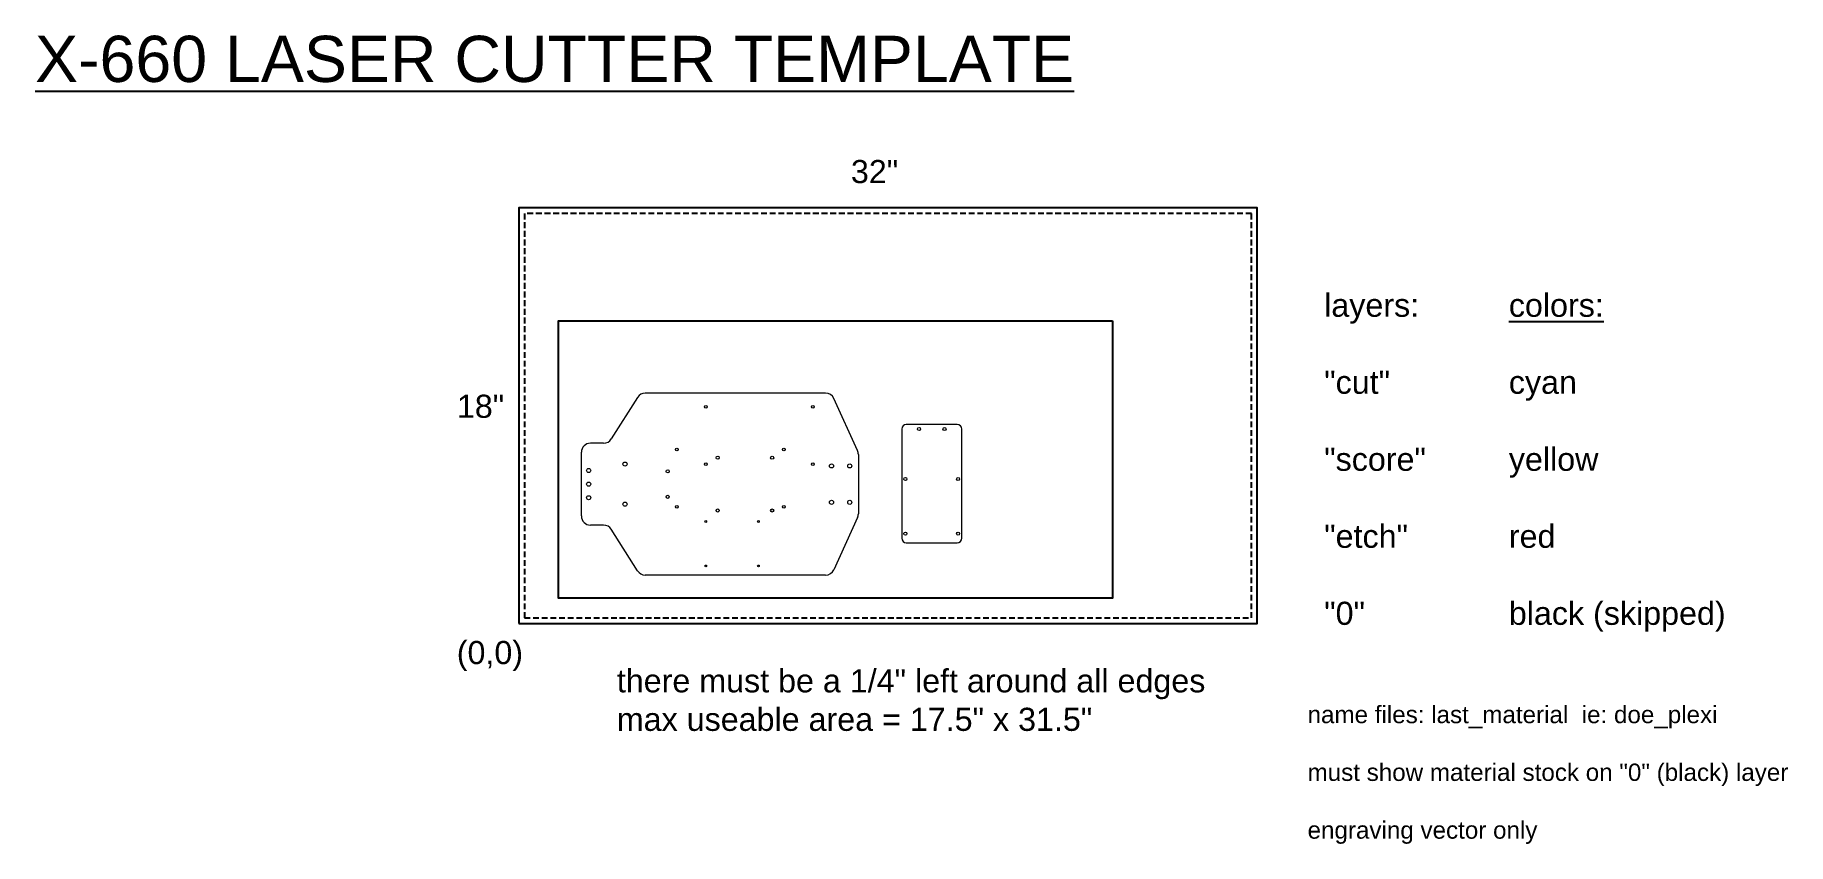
# Model space of a CAD drawing. Header units: inches. Extents: x -21 to 55, y -9.5 to 25.5.
import ezdxf

# ---------------------------------------------------------------- set-up
doc = ezdxf.new("R2010")
doc.units = ezdxf.units.IN
doc.header["$MEASUREMENT"] = 0
doc.linetypes.add('HIDDEN', pattern=[0.375, 0.25, -0.125])
doc.layers.add('cut', color=4, linetype='Continuous')
doc.styles.get("Standard").update_dxf_attribs({"font": 'arial.ttf'})

msp = doc.modelspace()

# ---------------------------------------------------------------- linework, layer by layer
for points in [[(0, 0), (32, 0), (32, 18), (0, 18)], [(25.73, 13.104), (25.73, 1.104), (1.73, 1.104), (1.73, 13.104)]]:
    msp.add_lwpolyline(points, close=True)
at = {"linetype": 'HIDDEN'}
msp.add_lwpolyline([(0.25, 0.25), (31.75, 0.25), (31.75, 17.75), (0.25, 17.75)], close=True, dxfattribs=at)
at = {"layer": 'cut', "linetype": 'Continuous', "lineweight": 15}
for p, q in [((13.297, 9.977), (5.484, 9.977)), ((5.151, 9.794), (4.014, 7.995)), ((14.681, 7.489), (13.656, 9.746)), ((16.598, 8.423), (16.598, 3.699)), ((19, 8.62), (16.795, 8.62)), ((19.196, 3.699), (19.196, 8.423)), ((3.681, 7.811), (3.11, 7.811)), ((2.717, 4.662), (2.717, 7.418)), ((14.717, 7.326), (14.717, 4.754)), ((14.681, 4.591), (13.656, 2.334)), ((3.681, 4.268), (3.11, 4.268)), ((5.151, 2.286), (4.014, 4.085)), ((16.795, 3.502), (19, 3.502)), ((13.297, 2.103), (5.484, 2.103))]:
    msp.add_line(p, q, dxfattribs=at)
for centre, radius in [((8.11, 9.386), 0.0571), ((12.748, 9.386), 0.0571), ((17.346, 8.423), 0.0669), ((18.448, 8.423), 0.0669), ((4.606, 6.906), 0.0886), ((6.85, 7.536), 0.0571), ((8.11, 6.906), 0.0571), ((8.622, 7.182), 0.0669), ((10.984, 7.182), 0.0669), ((11.488, 7.536), 0.0571), ((12.748, 6.906), 0.0571), ((13.555, 6.827), 0.0886), ((14.343, 6.827), 0.0886), ((3.032, 6.63), 0.0886), ((3.032, 6.04), 0.0886), ((6.457, 6.591), 0.0669), ((16.755, 6.258), 0.0669), ((19.039, 6.258), 0.0669), ((3.032, 5.449), 0.0886), ((6.457, 5.489), 0.0669), ((13.555, 5.252), 0.0886), ((14.343, 5.252), 0.0886), ((4.606, 5.174), 0.0886), ((6.85, 5.056), 0.0571), ((8.622, 4.898), 0.0669), ((10.984, 4.898), 0.0669), ((11.488, 5.056), 0.0571), ((8.102, 4.426), 0.0404), ((10.386, 4.426), 0.0404), ((16.755, 3.896), 0.0669), ((19.039, 3.896), 0.0669), ((8.102, 2.497), 0.0404), ((10.386, 2.497), 0.0404)]:
    msp.add_circle(centre, radius, dxfattribs=at)
for centre, radius, start, end in [((5.484, 9.583), 0.394, 90, 147.69716), ((13.297, 9.583), 0.394, 24.43362, 90), ((16.795, 8.423), 0.197, 90, 180), ((19, 8.423), 0.197, 0, 90), ((3.11, 7.418), 0.394, 90, 180), ((3.681, 8.205), 0.394, 270, 327.69716), ((14.323, 7.326), 0.394, 0, 24.43362), ((3.11, 4.662), 0.394, 180, 270), ((14.323, 4.754), 0.394, 335.56638, 0), ((3.681, 3.874), 0.394, 32.30284, 90), ((16.795, 3.699), 0.197, 180, 270), ((19, 3.699), 0.197, 270, 0), ((5.484, 2.497), 0.394, 212.30284, 270), ((13.297, 2.497), 0.394, 270, 335.56638)]:
    msp.add_arc(centre, radius, start, end, dxfattribs=at)

# ---------------------------------------------------------------- texts
at = {"attachment_point": 1}
for s, insert, char_height, width in [('{\\LX-660 LASER CUTTER TEMPLATE}', (-20.953, 25.448), 2, 63.14995), ('32"', (14.394, 20.071), 1, 5.36524), ('layers:^I{\\Lcolors:}\\P\\P"cut"^I^Icyan\\P\\P"score"^Iyellow\\P\\P"etch"^I^Ired\\P\\P"0"^I^Iblack (skipped)', (34.899, 14.284), 1, 19.93819), ('18"', (-2.677, 9.91), 1, 5.36524), ('(0,0)', (-2.682, -0.751), 1, 3.30065), ('there must be a 1/4" left around all edges\\Pmax useable area = 17.5" x 31.5"', (4.252, -1.975), 1, 40.67928), ('\\Pname files: last_material  ie: doe_plexi\\P\\Pmust show material stock on "0" (black) layer\\P\\Pengraving vector only', (34.179, -2.308), 0.75, 21.00706)]:
    msp.add_mtext(s, dxfattribs=dict(at, insert=insert, char_height=char_height, width=width))

doc.saveas('drawing.dxf')
